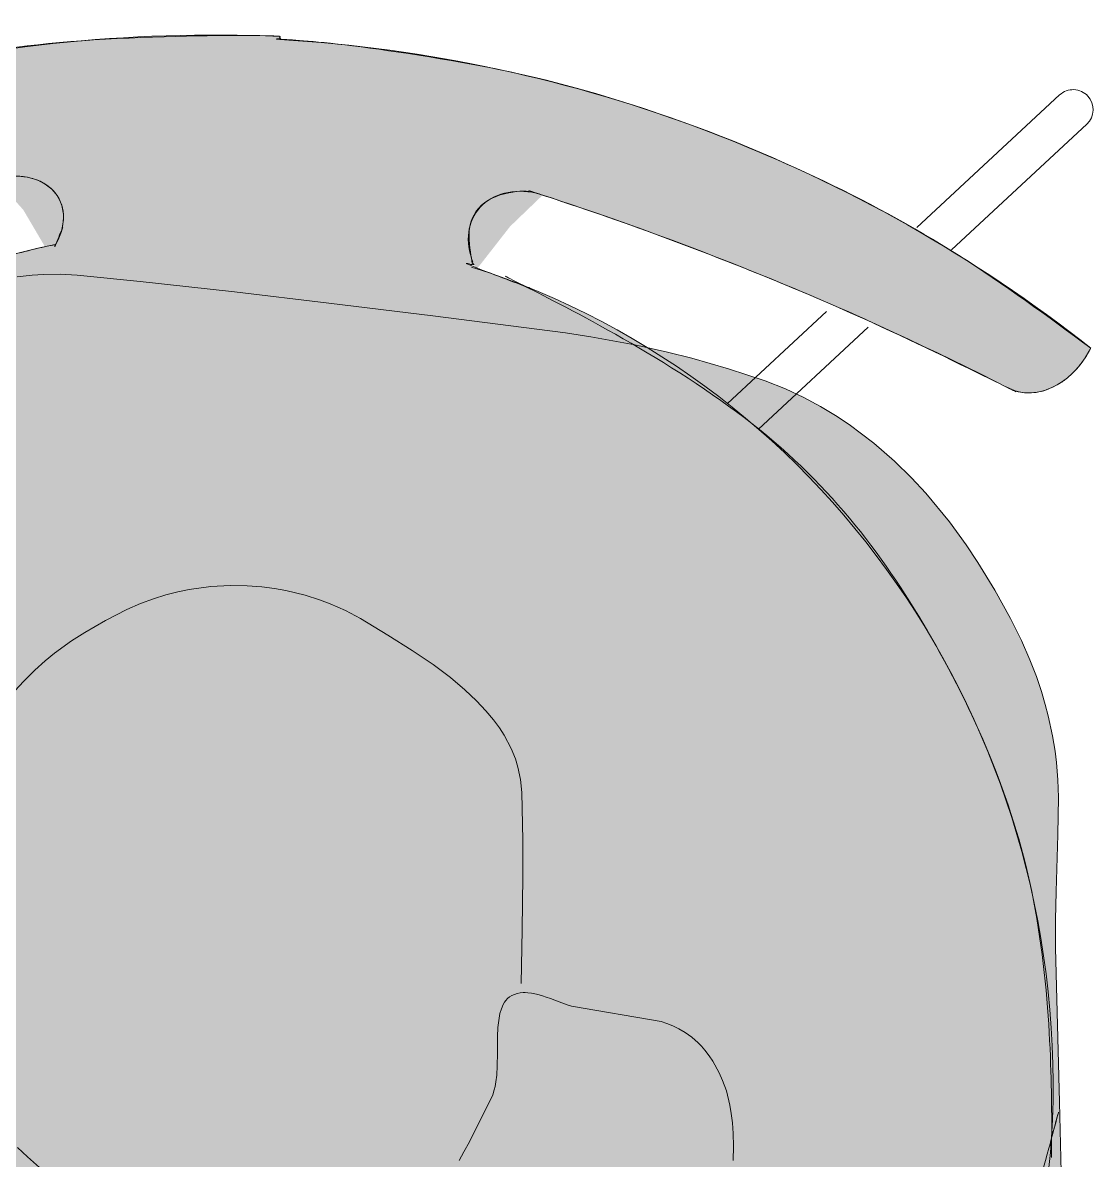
# Model space of a CAD drawing. Header units: millimetres. Extents: x 32078 to 83548, y -4690 to 56252.
# Drawn here: x 79728.4 to 80052.1, y 4473.5 to 4816.8 of the extents above; entities that cross this region are included whole.
import ezdxf

# ---------------------------------------------------------------- set-up
doc = ezdxf.new("R2010")
doc.units = ezdxf.units.MM
doc.header["$MEASUREMENT"] = 0
for name, color, linetype, lineweight in [('FURN-FREE', 1, 'Continuous', 0), ('PRES-FILL', 7, 'Continuous', 0), ('PRES-PEOP', 42, 'Continuous', 0)]:
    doc.layers.add(name, color=color, linetype=linetype, lineweight=lineweight)

# ---------------------------------------------------------------- blocks, each defined once
blk = doc.blocks.new('ANT')
at = {"color": 0, "linetype": 'ByBlock', "lineweight": -2}
for p, q in [((249.7079999999987, 243.2330000000002), (208.2010000000009, 201.5609999999951)), ((258.2299999999959, 234.7639999999892), (218.9060000000027, 195.2989999999882)), ((181.9289999999892, 175.1599999999908), (153.1640000000043, 146.2839999999951)), ((194.6730000000098, 170.9689999999891), (162.7639999999956, 138.9270000000015)), ((237.9220000000059, 154.1480000000001), (237.9239999999991, 154.1490000000022))]:
    blk.add_line(p, q, dxfattribs=at)
at = {"color": 0, "linetype": 'ByBlock', "lineweight": -2, "extrusion": (0, 0, -1)}
for centre, radius, start, end in [((-10.84310449811164, -197.5296352611722), 449.2945550665204, 55.50108333333331, 90.38600277777779), ((-4.928342642931966, -185.8805704262895), 436.8134136936627, 91.17048888888888, 126.0554083333333), ((-253.9718071523967, 238.9973606325348), 6.000000000000004, 135.0319611111111, 224.8725805555556)]:
    blk.add_arc(centre, radius, start, end, dxfattribs=at)
at = {"color": 0, "linetype": 'ByBlock', "lineweight": -2}
for centre, radius, start, end in [((253.9664626423328, 238.9966108046392), 6.000000000000006, 45.01981666666666, 135.1112805555555), ((-169.4349192846275, -727.9805375626966), 971.6445047199427, 65.21296111111113, 74.33109166666668)]:
    blk.add_arc(centre, radius, start, end, dxfattribs=at)
for centre, major_axis, ratio, start_param, end_param in [((-69.79697139904601, 189.0052291860693), (-18.85645010637373, -11.42001704835106), 0.7101413615132942, 2.274888714839134, 4.205581096373834), ((93.713626152894, 189.1944012008817), (18.41705503726558, -12.11588146826803), 0.7751110379519796, 2.077604210805752, 4.019110361497601)]:
    blk.add_ellipse(centre, major_axis=major_axis, ratio=ratio, start_param=start_param, end_param=end_param, dxfattribs=at)
at = {"color": 0, "linetype": 'ByBlock', "lineweight": -2, "extrusion": (0, 0, -1)}
for centre, major_axis, ratio, start_param, end_param in [((5.602032608047011, -66.64383137635195), (4.853131661300831, 259.9547020407177), 0.9615384615384601, 4.71238898038469, 6.033510042954888), ((9.50135314144427, -66.71662820160145), (4.853131661300831, 259.9547020407177), 0.9615384615384601, 0.2429364510200118, 1.570796326794897), ((246.9130862459133, 173.3136979749497), (9.336634261293675, 19.01903679660439), 0.7660621444968637, 1.570796326794897, 3.125323324560488), ((6.022656809931505, -66.65119433997006), (-253.4356479310827, 4.731426504006881), 0.7101157289572861, 3.141592653589793, 4.71322896856858)]:
    blk.add_ellipse(centre, major_axis=major_axis, ratio=ratio, start_param=start_param, end_param=end_param, dxfattribs=at)
at = {"color": 0, "linetype": 'ByBlock', "lineweight": -2, "extrusion": (0, 0, -0.9999999999999998)}
blk.add_ellipse((5.602729983103927, -66.64335468206355), major_axis=(-249.9564442699204, 4.666472751250923), ratio=0.7200000000000009, start_param=4.7115489922008, end_param=6.283185307179586, dxfattribs=at)
at = {"color": 0, "linetype": 'ByBlock', "lineweight": -2}
blk.add_point((258.2100000000064, 243.2360000000053), dxfattribs=at)
blk = doc.blocks.new('*U31')
h = blk.add_hatch(color=7)
edge = h.paths.add_edge_path()
edge.add_arc((-189.523069857958, 3.894953851107857), 436.8134136936625, 323.9445916666667, 358.8295111111111)
edge.add_line((247.1991972945689, -5.028036447503837), (248.1122242495794, -5.046691238021594))
edge.add_arc((-201.1721346928398, -2.019808004086372), 449.2945550665203, 359.6139972222223, 394.4989166666667)
edge.add_ellipse((178.4381762329613, 231.508381563428), major_axis=(-9.330090363337064, 20.94804797271573), ratio=0.9239178866150756, start_angle=1.272221872585407e-14, end_angle=89.06783611111112)
edge.add_line((158.9346738031709, 223.2300806680141), (158.9509580197864, 223.2407149623905))
edge.add_arc((-738.9849474954881, -123.8838094883686), 962.6963830246394, 18.35208826825931, 21.135530555555476, ccw=False)
edge.add_line((174.7483423471513, 179.2264030120568), (174.8475005683376, 179.2592964940268))
edge.add_line((174.8475005683376, 179.2592964940268), (174.7632560480815, 179.1814415873669))
edge.add_arc((-738.9849474954881, -123.8838094883686), 962.6963830246394, 12.01740000000001, 18.349268978559394, ccw=False)
edge.add_line((202.6133815910016, 76.5579839336715), (202.6133855943626, 76.55796512744564))
edge.add_ellipse((185.3627297544026, 78.62026789308584), major_axis=(-11.42001704835106, 18.85645010637373), ratio=0.7101413615132938, start_angle=130.3415222222222, end_angle=240.9620472222222, ccw=False)
edge.add_line((182.548972090568, 60.23238496079284), (182.7609163116595, 60.28017894513323))
edge.add_ellipse((-70.28633080801956, 3.22126388597826), major_axis=(259.9547020407176, -4.853131661300873), ratio=0.9615384615384599, start_angle=14.30533888888888, end_angle=36.56680948074337)
edge.add_line((141.2796922553734, 148.2373896328063), (141.2795005683292, 148.2372964940296))
edge.add_line((141.2795005683292, 148.2372964940296), (141.2796552746968, 148.2374394665385))
edge.add_ellipse((-70.28633080801956, 3.22126388597826), major_axis=(259.9547020407176, -4.853131661300873), ratio=0.9615384615384599, start_angle=36.56682350138795, end_angle=90)
edge.add_line((-65.61985805676068, 253.1777081558976), (-65.61938136247227, 253.1770107808261))
edge.add_ellipse((-70.28585411373206, 3.220566510921344), major_axis=(-4.666472751250969, -249.9564442699204), ratio=0.7200000000000008, start_angle=180, end_angle=270.0477989558357)
edge.add_line((-250.2583243620596, 6.371899793577404), (-250.2582958129464, 6.373381804273564))
edge.add_line((-250.2582958129406, 6.373381804252858), (-250.2583502784364, 6.370465271509602))
edge.add_line((-250.2583502784393, 6.370465271513389), (-250.2583243620558, 6.37189979357032))
edge.add_ellipse((-70.29369377163857, 2.800639684093767), major_axis=(-4.731426504006924, -253.4356479310827), ratio=0.710115728957286, start_angle=269.9522072734702, end_angle=360)
edge.add_line((-75.02512027564444, -250.6350082469871), (-75.02560038452975, -250.6345009173383))
edge.add_ellipse((-70.35912763326996, -0.6780566474189982), major_axis=(259.9547020407176, -4.853131661300873), ratio=0.9615384615384599, start_angle=270, end_angle=346.0807666666667)
edge.add_line((180.8396707460943, -65.5166733845399), (182.3148174292173, -65.89743086454109))
edge.add_ellipse((185.5519017692131, -84.89032965886872), major_axis=(-12.11588146826803, -18.41705503726557), ratio=0.7751110379519798, start_angle=119.0379527777778, end_angle=230.2780611111111, ccw=False)
edge.add_line((203.9136546580557, -84.16156648722244), (203.913648516741, -84.16158838126285))
edge.add_arc((-731.6230369943642, 178.2582157786528), 971.6445047199423, 335.21311689757607, 344.3310916666667, ccw=False)
edge.add_line((150.507241983214, -229.0981570245494), (150.5065005683336, -229.1007035059738))
edge.add_line((150.5065005683336, -229.1007035059738), (150.5061343833841, -229.1005555235897))
edge.add_line((150.5061343833841, -229.1005555235897), (150.5055005683334, -229.0987035059807))
edge.add_line((150.5055005683334, -229.0987035059807), (150.5383184758211, -228.9914209545095))
edge.add_ellipse((169.6711985432821, -238.089789751888), major_axis=(19.0190367966044, -9.336634261293678), ratio=0.7660621444968635, start_angle=180.9321638888889, end_angle=270)
edge.add_line((162.5187564786829, -252.659553866557), (163.6179454810781, -253.1991566765646))
at = {"color": 0}
blk.add_rational_spline([(163.6179454810836, -253.1991566765646), (244.3956380618656, -142.2440036543121), (247.1991972945671, -5.028036447503837), (247.6557107720746, -5.037363842769992), (248.1122242495794, -5.046691238021594), (249.0632559276291, 136.1162228151952), (169.1080861778337, 252.4564290876733), (150.0661567962443, 243.9753090432933), (158.93467380316, 223.2300806680141), (158.9428159114777, 223.2353978152096), (158.9509580197864, 223.2407149623905), (167.3843117158976, 201.425456879937), (174.7483423471567, 179.2264030120568), (174.7979214577445, 179.2428497530345), (174.8475005683376, 179.2592964940268), (174.8053783082105, 179.2203690406895), (174.7632560480815, 179.1814415873669), (191.5264878288363, 128.6399398121866), (202.6133815910052, 76.5579839336715), (202.6133835926821, 76.55797453057312), (202.6133855943626, 76.55796512744564), (207.6479790385383, 47.05271919770166), (182.5489720905607, 60.23238496079284), (182.6549442011146, 60.25628195295576), (182.7609163116595, 60.28017894513323), (171.0129643532546, 108.169977247002), (141.2796922553671, 148.2373896328063), (141.2795964118504, 148.2373430634179), (141.2795005683292, 148.2372964940296), (141.279577921513, 148.2373679802695), (141.2796552746968, 148.2374394665385), (65.21804999950018, 250.7350764623698), (-65.61985805676886, 253.1777081558976), (-65.61961970961602, 253.1773594683618), (-65.61938136247227, 253.1770107808261), (-245.7382225845531, 256.5396752922825), (-250.2583243620556, 6.37189979357936), (-250.2583100890397, 6.372640798916109), (-250.2582958129451, 6.373381804252858), (-250.2583230456876, 6.37192353788123), (-250.2583502784364, 6.370465271509602), (-250.2583373217258, 6.371182532544481), (-250.2583243620556, 6.37189979357936), (-255.1439419148483, -247.2723441011622), (-75.02512027564535, -250.6350082469871), (-75.02536033008619, -250.6347545821627), (-75.02560038452975, -250.6345009173383), (128.3684962364832, -254.4316945140599), (180.8396707460925, -65.51667338452535), (181.5772440876553, -65.70705212453322), (182.3148174292173, -65.89743086454109), (209.2685806552236, -53.96520079177571), (203.9136546580557, -84.16156648722244), (203.9136515873979, -84.16157743423537), (203.913648516741, -84.16158838126285), (182.9888989878018, -158.7591245014191), (150.5072419832268, -229.0981570245494), (150.5068712757729, -229.0994302652543), (150.5065005683336, -229.1007035059738), (150.5063174758589, -229.1006295147963), (150.5061343833841, -229.1005555235897), (150.5058174758578, -229.0996295147779), (150.5055005683334, -229.0987035059807), (150.5219095220764, -229.0450622302305), (150.5383184758211, -228.9914209545095), (143.8066565910885, -243.4735979856196), (162.518756478692, -252.6595538665715), (163.0683509798801, -252.9293552715681), (163.6179454810836, -253.1991566765646)], [1, 0.954018458761833, 1, 1, 1, 0.954018458761833, 1, 0.7128353987122346, 1, 1, 1, 0.9997050096312174, 1, 1, 1, 1, 1, 0.9984737766805626, 1, 1, 1, 0.5691322564512941, 1, 1, 1, 0.9811892478442809, 1, 1, 1, 1, 1, 0.8932412642455915, 1, 1, 1, 0.7068117680607829, 1, 0.9999999999957255, 1, 1, 1, 0.999999999995883, 1, 0.7068118065158087, 1, 1, 1, 0.7875766260787885, 1, 1, 1, 0.5646781698281227, 1, 1, 1, 0.9968360298930732, 1, 1, 1, 1, 1, 1, 1, 1, 1, 0.7128353987122346, 1, 1, 1], degree=2, knots=[0, 0, 0, 0.03448275862068965, 0.03448275862068965, 0.06896551724137931, 0.06896551724137931, 0.1034482758620689, 0.1034482758620689, 0.1379310344827586, 0.1379310344827586, 0.1724137931034482, 0.1724137931034482, 0.2068965517241378, 0.2068965517241378, 0.2241379310344826, 0.2241379310344826, 0.2413793103448275, 0.2413793103448275, 0.2758620689655172, 0.2758620689655172, 0.3103448275862069, 0.3103448275862069, 0.3448275862068964, 0.3448275862068964, 0.3793103448275861, 0.3793103448275861, 0.4137931034482755, 0.4137931034482755, 0.4310344827586206, 0.4310344827586206, 0.4482758620689654, 0.4482758620689654, 0.4827586206896549, 0.4827586206896549, 0.5172413793103448, 0.5172413793103448, 0.5517241379310345, 0.5517241379310345, 0.5862068965517239, 0.5862068965517239, 0.6206896551724138, 0.6206896551724138, 0.6551724137931033, 0.6551724137931033, 0.6896551724137929, 0.6896551724137929, 0.7241379310344825, 0.7241379310344825, 0.7586206896551724, 0.7586206896551724, 0.7931034482758622, 0.7931034482758622, 0.8275862068965517, 0.8275862068965517, 0.8620689655172412, 0.8620689655172412, 0.8965517241379309, 0.8965517241379309, 0.9051724137931034, 0.9051724137931034, 0.9137931034482757, 0.9137931034482757, 0.9224137931034483, 0.9224137931034483, 0.9310344827586206, 0.9310344827586206, 0.9655172413793103, 0.9655172413793103, 1, 1, 1], dxfattribs=at)
at = {"color": 0, "linetype": 'Continuous', "lineweight": 0, "rotation": 270}
blk.add_blockref('ANT', (-3.642499431667602, 8.823296494025271), dxfattribs=at)
blk = doc.blocks.new('SERIES 7')
at = {"color": 0, "linetype": 'Continuous', "lineweight": 0, "rotation": 89.99999999999997}
blk.add_blockref('*U31', (-5.046691238036146, -248.112224249594), dxfattribs=at)
blk = doc.blocks.new('*U120')
at = {"layer": 'PRES-FILL', "linetype": 'ByBlock', "lineweight": -2}
h = blk.add_hatch(color=0, dxfattribs=at)
edge = h.paths.add_edge_path(flags=16)
edge.add_spline(control_points=[(-239.9524863308998, -161.0124088863231), (-239.2212068480148, -157.9110122816201), (-235.7149674933871, -154.085007166912), (-231.4126016438286, -150.0678667386237)], knot_values=[0, 0, 0, 0, 1, 1, 1, 1], degree=3, periodic=0)
edge.add_spline(control_points=[(-231.4126016438286, -150.0678667386237), (-224.747478510214, -137.8873331370123), (-218.2168042378744, -120.9757911663764), (-212.9241151692513, -126.0238091647479), (-207.8294236050142, -130.8829827112495), (-221.6645183844721, -140.966032833996), (-231.4126016438286, -150.0678667386237)], knot_values=[0, 0, 0, 0, 0.5095306753181346, 0.5095306753181346, 0.5095306753181346, 1, 1, 1, 1], degree=3, periodic=0)
edge.add_spline(control_points=[(-231.4126016438286, -150.0678667386237), (-234.2634168511113, -155.2777405440429), (-237.1388288752505, -159.6220975622564), (-239.9524863308998, -161.0124088863231)], knot_values=[0, 0, 0, 0, 1, 1, 1, 1], degree=3, periodic=0)
edge.add_spline(control_points=[(-239.9524863308998, -161.0124088863231), (-240.4032948050772, -162.9243124796049), (-239.7995365345687, -164.5608434287278), (-237.6776202227775, -165.7970222715376), (-220.977602491068, -175.5260622344504), (-203.960532280882, -185.4105026725156), (-186.754640152687, -194.685188583011), (-165.7502890488358, -206.0074006364011), (-144.8794356574554, -217.2609508401802), (-123.706836066809, -228.347149891968), (-103.5585007293839, -238.8970332521858), (-83.22230879989365, -250.0971559124737), (-60.75444813868762, -254.0934469609347), (-41.52798461100519, -257.5132004144398), (-21.98663363652213, -256.6827756325074), (-2.596294969359406, -256.3408671001816), (28.41673173792424, -255.794016494503), (59.45060442158683, -254.550764911939), (90.46306334774818, -254.0345243147021), (105.6249305891915, -253.7821363496332), (120.7877924816694, -254.9773984175699), (135.965280802131, -254.8931982903596), (154.5731156177726, -254.7899676354718), (172.1756785241078, -249.7708860747807), (189.863224886305, -240.462515105799), (222.5493998694619, -223.2608616897487), (249.7377119496769, -199.4903996830835), (261.5771928007607, -166.3757141015521), (269.6959013162368, -143.667921150336), (274.2707815196873, -120.8124063957366), (277.2513511636771, -97.42887154799246), (279.9169243905862, -76.51658568152925), (282.544114359006, -55.6095876408508), (285.0801855604523, -34.6817727486341), (288.1441489075742, -9.397759536208468), (291.1702784961044, 15.92754356788646), (293.5174693979652, 41.24678919529833), (295.291479945723, 60.38311456500378), (288.6375423779427, 79.20723903452745), (283.8079663851559, 98.16471077263122), (277.738679998828, 121.9884015710995), (270.8581083010422, 144.137345592113), (257.601952323027, 165.8287476761179), (244.4625023318895, 187.3291806367197), (226.3771582845666, 202.3113405306067), (204.7464937032964, 214.6055595702783), (183.8774473086542, 226.4668977441615), (163.0073696804047, 235.5725983305601), (140.1769944213611, 240.0180476983078), (107.0139216010857, 246.4754431387701), (73.74603251859298, 250.5958459202666), (40.34001843103124, 253.8846339691809), (15.28444376750213, 256.3513297652098), (-9.983324563715541, 257.5248594804289), (-35.20328793875251, 256.8048737118079), (-42.95128906430728, 256.5836818542448), (-51.55446082194703, 255.1478518421209), (-57.30015453588749, 249.6527203701116), (-77.55153934473856, 230.2844721557049), (-94.51446210323229, 209.6583913911454), (-113.4410824717334, 190.075542282153), (-133.4092552517077, 169.4150277835579), (-154.2033612236264, 149.3929533135233), (-173.9658345113148, 128.4651054239803), (-176.3620192949347, 125.9276198604639), (-176.7147552291817, 122.0470801973424), (-178.7305124079348, 119.1400444218889), (-180.8020494603334, 116.1525653816352), (-183.3955042560019, 113.6501951823739), (-186.2330924041507, 111.4249211487768), (-196.9490558517491, 103.0213213448442), (-213.0673644037006, 106.2023339232837), (-224.2204950171663, 96.98185802936496), (-238.6672208439259, 85.03851298583322), (-247.1651264564462, 68.61944543175923), (-253.7261879291736, 53.38625858772139), (-260.656671001967, 37.29536475795612), (-260.1999008536804, 13.98035777156474), (-254.9727570413415, -2.205602814268786), (-248.0791697845834, -23.55174052114307), (-206.7754332566383, 57.99489246275334), (-197.4728358368648, 43.3084751542192), (-192.176906299138, 34.94755962508498), (-209.4407440059704, 11.60212918152683), (-201.0816007402982, 1.716403765734867), (-199.7384243900788, 0.1279308611265151), (-196.9210028814568, -2.971730811244925), (-195.2018622719143, -1.513076489689411), (-172.4497696709968, 17.79159121042176), (-145.7242768354172, 43.5042753558082), (-141.3350861032268, 69.0592220172839), (-140.1769798368969, 75.8020011922199), (-141.389030323664, 83.03279752854723), (-144.255079560452, 90.31928122138197)], knot_values=[0, 0, 0, 0, 0.004098381531734696, 0.004098381531734696, 0.004098381531734696, 0.03635368013720219, 0.03635368013720219, 0.03635368013720219, 0.07572982011414187, 0.07572982011414187, 0.07572982011414187, 0.1132010653974124, 0.1132010653974124, 0.1132010653974124, 0.14526640270913, 0.14526640270913, 0.14526640270913, 0.1965519000639748, 0.1965519000639748, 0.1965519000639748, 0.2216251747810174, 0.2216251747810174, 0.2216251747810174, 0.25236539637566, 0.25236539637566, 0.25236539637566, 0.3091726121130702, 0.3091726121130702, 0.3091726121130702, 0.3481271264153437, 0.3481271264153437, 0.3481271264153437, 0.3829647993414165, 0.3829647993414165, 0.3829647993414165, 0.4250540564899624, 0.4250540564899624, 0.4250540564899624, 0.4568651827461615, 0.4568651827461615, 0.4568651827461615, 0.4968419500255261, 0.4968419500255261, 0.4968419500255261, 0.5364667654958765, 0.5364667654958765, 0.5364667654958765, 0.5746963866582342, 0.5746963866582342, 0.5746963866582342, 0.630228181300859, 0.630228181300859, 0.630228181300859, 0.6718787961638446, 0.6718787961638446, 0.6718787961638446, 0.6846745725113127, 0.6846745725113127, 0.6846745725113127, 0.7297748169105458, 0.7297748169105458, 0.7297748169105458, 0.7773569765908894, 0.7773569765908894, 0.7773569765908894, 0.78312627708974, 0.78312627708974, 0.78312627708974, 0.7890552252170661, 0.7890552252170661, 0.7890552252170661, 0.8114455046014806, 0.8114455046014806, 0.8114455046014806, 0.8404477855449914, 0.8404477855449914, 0.8404477855449914, 0.8710830444871903, 0.8710830444871903, 0.8710830444871903, 0.9114849997865957, 0.9114849997865957, 0.9114849997865957, 0.9344856628054873, 0.9344856628054873, 0.9344856628054873, 0.9381814897131244, 0.9381814897131244, 0.9381814897131244, 0.9870941822375215, 0.9870941822375215, 0.9870941822375215, 1, 1, 1, 1], degree=3, periodic=0)
edge.add_line((-144.255079560452, 90.31928122138197), (-95.31612511958883, 113.2414254034957))
edge.add_spline(control_points=[(-95.31612511958883, 113.2414254034957), (-73.79272867241707, 123.3226051567181), (-52.03402328233915, 132.8844799221697), (-30.0334711214191, 141.9146900501219), (-6.674303095338473, 151.5025492159621), (20.98957123037508, 144.8923246508639), (45.61527358014973, 138.9913765835518), (58.97043579228102, 135.7911381690355), (71.61061726711068, 132.0110950033704), (82.34120677545525, 120.637196407959), (90.66936752237689, 111.8097544721968), (94.78006318725784, 102.2058977594279), (95.48042894361606, 91.60739822073083)], knot_values=[0, 0, 0, 0, 0.3242048070790112, 0.3242048070790112, 0.3242048070790112, 0.6684304659642469, 0.6684304659642469, 0.6684304659642469, 0.8551130404015013, 0.8551130404015013, 0.8551130404015013, 1, 1, 1, 1], degree=3, periodic=0)
edge.add_line((95.48042894361606, 91.60739822073083), (96.04298071459925, 83.0944110700948))
edge.add_spline(control_points=[(96.04298071459925, 83.0944110700948), (82.26625688535205, 83.50662463964545), (68.43307370899129, 82.7950343824341), (54.3888899844651, 76.20992686519457), (36.39102424858083, 67.770997036685), (25.88419175099625, 56.3633295394684), (14.54979706520226, 39.72071040702576), (2.985574218556394, 22.74062794685597), (-3.426805924797918, 5.507174289465183), (-4.858945993070847, -11.86881220420764), (-6.140735119391138, -27.42060845739616), (-2.597705011818107, -43.15895750903292), (9.226037338631613, -59.14840762733365), (19.56657311867821, -73.13209199310222), (32.29822144419359, -77.0210520363471), (44.8119480754267, -83.54295276748599), (54.3577180379616, -88.51801462819276), (74.17222895972009, -81.21134401648305), (76.7266228377166, -91.58238122421608), (78.03122683460879, -96.87917460840254), (74.46627252651979, -102.5621957618132), (72.8897972476534, -107.9475888007291), (68.91827490326614, -121.5146957984689), (72.48459253994861, -137.8431872470246), (59.6269040072093, -148.162834997609), (41.66772113882507, -162.5769686592685), (20.45791926366201, -153.7455782445759), (1.22366967909511, -157.5147138919274), (-16.03507997663564, -160.896731384797), (-33.6338141730148, -168.8618674341415), (-50.56368662166005, -169.1227630973735), (-78.1081714659731, -169.5472339055559), (-102.4511716447341, -142.6508810736559), (-128.7039567292286, -132.3806935725152), (-153.1093946709525, -122.8331951680302), (-181.3577003890759, -117.7178796278313), (-205.3418513705556, -108.5033554362453), (-229.9704173450182, -99.0412520183163), (-230.6249537844033, -40.50484273326583), (-248.3572336145307, -38.18923861795338), (-250.3143522600976, -37.93366448803863), (-254.5140487485123, -40.71043529809685), (-256.145673254995, -42.89104730190593), (-261.311568188712, -49.79509443913412), (-254.6454996634247, -73.93077895756869), (-257.6565244524791, -71.65543706832977), (-261.7004528053012, -68.59956067318853), (-266.3073291088895, -46.45354048759327), (-273.404001993511, -36.3206696355337), (-276.2275149867437, -32.28916177614883), (-281.8691634543156, -20.97848918188538), (-284.7092405751155, -25.87623831439123), (-289.8915543205867, -34.81320430935011), (-291.2073110859483, -43.97704213649558), (-291.4669513858153, -53.13588879049348), (-292.1272987534894, -76.42973139468813), (-293.7031375529896, -99.68674977481714), (-279.4779087040315, -123.5510290288221), (-269.2669864230202, -140.6808976124885), (-255.6097869407431, -151.9757691284467), (-244.0835488535049, -160.6457718901074), (-242.7287510102933, -161.6648468869389), (-241.3482166776394, -161.7020805101056), (-239.9524863308998, -161.0124088863231)], knot_values=[0, 0, 0, 0, 0.0445675321191511, 0.0445675321191511, 0.0445675321191511, 0.1016815997639398, 0.1016815997639398, 0.1016815997639398, 0.1599537725823565, 0.1599537725823565, 0.1599537725823565, 0.2121083342373425, 0.2121083342373425, 0.2121083342373425, 0.2577204674264914, 0.2577204674264914, 0.2577204674264914, 0.2925144935189276, 0.2925144935189276, 0.2925144935189276, 0.3102848248294786, 0.3102848248294786, 0.3102848248294786, 0.3550525854241348, 0.3550525854241348, 0.3550525854241348, 0.4175826737119677, 0.4175826737119677, 0.4175826737119677, 0.4736904586800346, 0.4736904586800346, 0.4736904586800346, 0.5649764407445235, 0.5649764407445235, 0.5649764407445235, 0.6498388415546573, 0.6498388415546573, 0.6498388415546573, 0.7369813565731338, 0.7369813565731338, 0.7369813565731338, 0.746599309966639, 0.746599309966639, 0.746599309966639, 0.7770507628045908, 0.7770507628045908, 0.7770507628045908, 0.817948298408715, 0.817948298408715, 0.817948298408715, 0.8342199689575515, 0.8342199689575515, 0.8342199689575515, 0.8639110295738617, 0.8639110295738617, 0.8639110295738617, 0.9394247835290591, 0.9394247835290591, 0.9394247835290591, 0.9936288375354178, 0.9936288375354178, 0.9936288375354178, 1, 1, 1, 1], degree=3, periodic=0)
at = {"layer": 'PRES-PEOP', "color": 0, "linetype": 'ByBlock', "lineweight": -2, "flags": 128}
for points in [[(292.9954549037893, 59.3298400020285), (293.494523958022, 54.82064667898521), (293.7226115512167, 51.43421677751758), (293.7988841321776, 46.34620207473927), (293.5174693979652, 41.24678919529833), (291.6374361951193, 22.26534618235019), (288.4760280165046, -6.212655250128591), (285.0801855604523, -34.6817727486341), (281.2144594161036, -66.06461339937232), (277.2513511636771, -97.42887154799246), (276.0578998951014, -106.1717525192653), (274.8767634710021, -113.7817108874588), (272.4491619436394, -127.0227490225661), (270.2808677068397, -136.9015661555313), (268.4331266036024, -144.2880854648683), (265.2665386550825, -155.3414959536894), (261.5771928007607, -166.3757141015521), (259.1610469051266, -172.4905979537434), (256.5843334140682, -178.0265614281525), (253.905625718703, -183.0466002167232), (251.1720562658957, -187.6059997041302), (248.4213086224927, -191.753366377292), (242.7967584704065, -199.2047441898321), (237.4045672531347, -205.3850099755946), (232.3502387776844, -210.5393677798274), (227.6865575384509, -214.8599294498854), (219.0246863404718, -222.0067019043199), (212.1461694443087, -227.0307388100191), (206.7924357438806, -230.6152997260942), (198.4787999198916, -235.7056114160514), (189.863224886305, -240.462515105799), (183.2480772718609, -243.7356105581421), (177.4485069997609, -246.2710958026873), (172.3595087641361, -248.2329148973804), (167.8918045354903, -249.7494348249311), (163.9686457463504, -250.9208567071182), (160.523509290073, -251.8251944676449), (154.4623818654145, -253.1328154694056), (149.8858999132162, -253.8803857469175), (146.434179943727, -254.3079674937908), (141.2223028741701, -254.7325112678955), (135.965280802131, -254.8931982903596), (124.5895583042284, -254.7566698916489), (107.5256109034553, -254.2158860741474), (98.99403303506278, -254.0266563145706), (90.46306334774818, -254.0345243147021), (43.93335605013544, -255.1771867579082), (-2.596294969359406, -256.3408671001816)], [(26.34955987156354, -156.7469520354352), (30.66793513531138, -156.7901595481089), (34.42975252025371, -156.7002299078449), (37.70176462397285, -156.4795531188574), (40.5452667745285, -156.1481470364961), (43.01536766248955, -155.7324377343612), (47.29002728496835, -154.6723075867048), (50.44922817364113, -153.5555621332605), (52.78855934537023, -152.51252286401), (56.24361360617695, -150.5809336064704), (57.94472378738919, -149.4359374736232), (59.6269040072093, -148.162834997609), (60.7790374949991, -147.1847418189864), (61.80815455591983, -146.2044157862256), (63.57331721263927, -144.2187960539595), (64.9755189458001, -142.2620149143913), (66.08964624258897, -140.351932294303), (66.97578027051804, -138.5014803957456), (67.68201781225162, -136.7196850282635), (68.24676849063326, -135.0124924019474), (72.8897972476534, -107.9475888007291), (73.207038756982, -106.9322404528939), (73.88680222553103, -105.0077692852938), (75.1769586633618, -101.6015052752336), (75.6372565478332, -100.3205666622671), (76.00737290222969, -99.20167198302806), (76.29638265076483, -98.22568680677796), (76.51599231849468, -97.37508667391376), (76.80885685940484, -95.89681339428353), (76.93754396984696, -94.79901974189852), (76.97472511395517, -93.98311641727923), (76.96578942175438, -93.37592525420769), (76.88804427772175, -92.47357505255786), (76.7266228377166, -91.58238122421608), (76.45514003626977, -90.6824791157851), (76.0982894386616, -89.90166168249561), (75.66898225190198, -89.22597286010568), (75.17868994707442, -88.64294377923943), (74.63758989516009, -88.14144334118464), (74.05469690832251, -87.7115432749415), (73.43798201870868, -87.34439630369889), (72.1083228768839, -86.75979537524108), (70.71602245827216, -86.34726506045263), (69.29850563982836, -86.06317821361881), (67.88400847941921, -85.87351253863017), (66.49347343250793, -85.75190735618526), (63.75267718762098, -85.63464807906712), (58.70651260844716, -85.60127707192441), (54.88830145173324, -85.5381243059237), (52.10382454859973, -85.36753298496478), (50.10138164922319, -85.12733529073012), (48.66533170159437, -84.86592907307204), (47.63266064094114, -84.61652456691081), (46.16599237706669, -84.14522468223004), (44.8119480754267, -83.54295276748599), (35.44060202681885, -78.86940356668492), (31.95789008685915, -77.10444110400567), (28.93916785552301, -75.48704685823759), (26.3261928123693, -73.98584330592712)], [(24.19719127924418, 52.62294788305007), (27.37777807435305, 56.24827832507435), (30.24814718171001, 59.24536821525544)], [(166.7292018645048, 61.23329757965985), (170.9173618364784, 57.49950900151453), (174.3098388290882, 54.05709255184047), (177.0855359740017, 50.91900274904037), (179.3772068868684, 48.08226988874958), (183.1063918886712, 42.92788898052822), (185.6915533540796, 38.9155807645875), (189.2751393100907, 32.68602365115657), (192.5634877273715, 26.23369062694837), (194.3670165687872, 22.16735947164125), (195.8296464490313, 18.23696528769506), (196.9984097023107, 14.46195766796882), (197.9146191645241, 10.85478710400639), (198.6145032587556, 7.422465141513385), (199.5077438058061, 0.8845727370498935), (199.8358794277938, -4.90913173633453), (199.7715558571699, -10.00399628544983), (199.4433394070102, -14.46095980079554), (198.9460348421226, -18.34629154377035), (198.3487402034389, -21.7256600663095), (196.9360515966418, -27.57068525794602), (195.5668171277766, -31.876635103632), (194.3640856037737, -35.05095102329506), (192.2750618538821, -39.70675324802869), (189.8411441282124, -44.21440817615076), (184.8723350992177, -52.54766703260248), (180.2577213582999, -59.89558052599023), (175.9811517087683, -66.17590689027566), (172.0332680031097, -71.42827244880027), (168.4057855583742, -75.75184291796177), (165.0888683242683, -79.26873615471413), (162.0702454600305, -82.10346991340339), (159.3352465813823, -84.37222540201037), (156.8672679745632, -86.17797721209354), (154.6483909771805, -87.60900994630356), (150.6266777147875, -89.74918223381974), (147.4899575960617, -91.02445815013198), (145.0670912005917, -91.78096197305422), (141.315898640747, -92.5727694027446), (137.4195904290591, -92.92599806428188), (122.9862350846734, -93.20017438160721), (112.1603788753937, -93.21260625917057), (95.92188641725261, -93.01984877325594), (79.68579947328999, -92.6974894455052)]]:
    blk.add_lwpolyline(points, dxfattribs=at)

msp = doc.modelspace()

# ---------------------------------------------------------------- block references
at = {"layer": 'FURN-FREE', "linetype": 'Continuous', "lineweight": 0, "xscale": 1.000000317032586, "yscale": 1.000000317032586, "zscale": 1.000000317032586, "rotation": 357.786965797323}
msp.add_blockref('SERIES 7', (79806.03728118517, 4812.598924738586), dxfattribs=at)
at = {"layer": 'PRES-FILL', "rotation": 89.99990469565063}
msp.add_blockref('*U120', (79786.11409745557, 4447.078040000499), dxfattribs=at)

doc.saveas('drawing.dxf')
